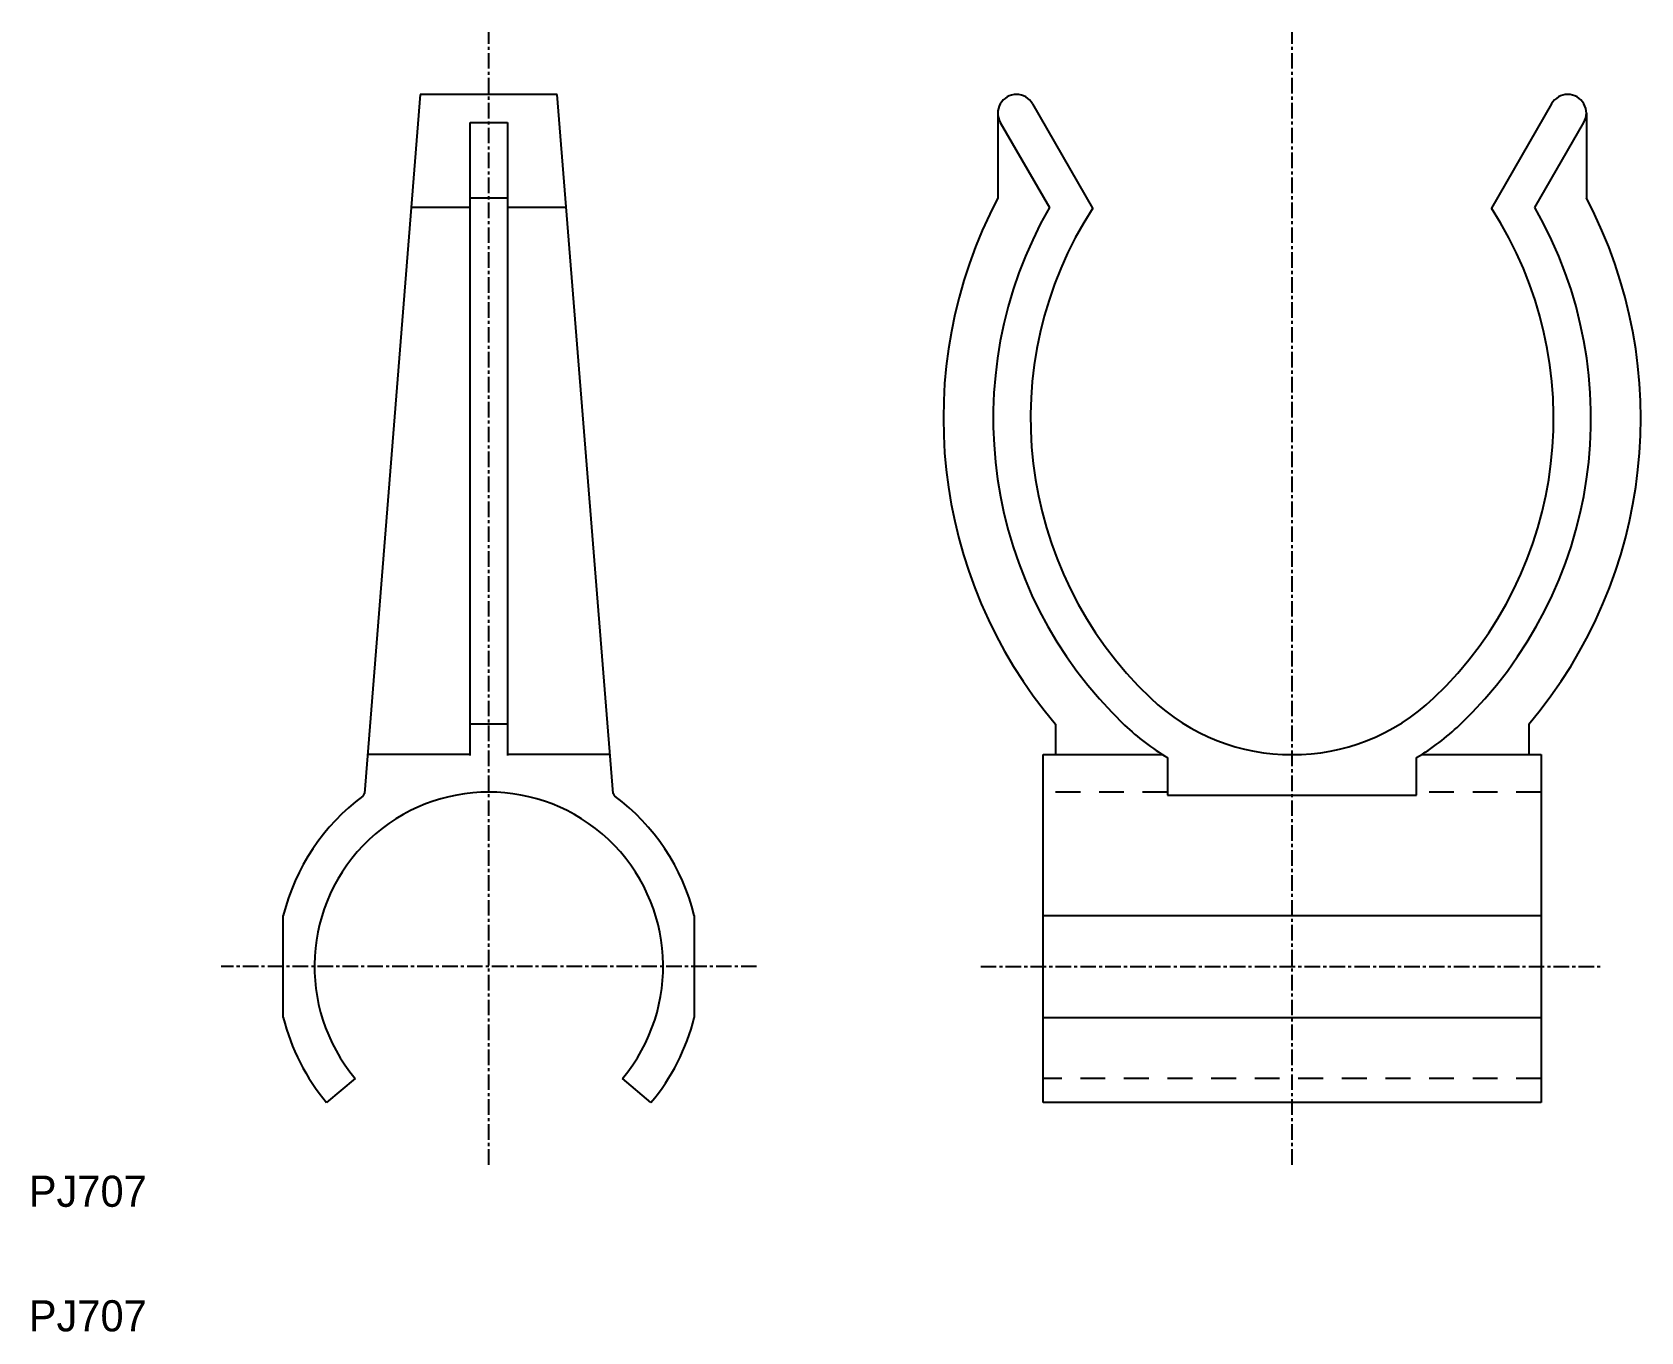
# Model space of a CAD drawing. Extents: x 0 to 129, y 0 to 104.
import ezdxf

# ---------------------------------------------------------------- set-up
doc = ezdxf.new("R2010")
doc.units = 0
doc.linetypes.add('CENTER', pattern=[2, 1.25, -0.25, 0.25, -0.25])
doc.linetypes.add('DASHED', pattern=[3.5, 2, -1.5])
doc.layers.get('0').update_dxf_attribs({"linetype": 'CONTINUOUS'})
doc.layers.add('CENTER', color=1, linetype='CENTER')

msp = doc.modelspace()

# ---------------------------------------------------------------- linework, layer by layer
at = {"color": 7, "linetype": 'CONTINUOUS'}
for p, q in [((31.44, 99.3), (26.95, 43.19)), ((42.44, 99.3), (31.44, 99.3)), ((46.93, 43.19), (42.44, 99.3)), ((85.44, 90.18), (80.61, 98.55)), ((122.27, 98.55), (117.44, 90.18)), ((35.44, 46.24), (35.44, 97.05)), ((35.44, 97.05), (38.44, 97.05)), ((38.44, 97.05), (38.44, 46.24)), ((77.81, 97.8), (77.81, 90.99)), ((78.01, 97.05), (81.95, 90.23)), ((120.93, 90.23), (124.87, 97.05)), ((125.07, 97.8), (125.07, 90.99)), ((38.44, 90.99), (35.44, 90.99)), ((35.44, 90.23), (30.72, 90.23)), ((43.17, 90.23), (38.44, 90.23)), ((38.44, 48.75), (35.44, 48.75)), ((82.44, 48.75), (82.44, 46.3)), ((120.44, 48.75), (120.44, 46.3)), ((35.44, 46.3), (27.2, 46.3)), ((46.68, 46.3), (38.44, 46.3)), ((81.44, 18.38), (81.44, 46.3)), ((81.44, 46.3), (91.05, 46.3)), ((91.44, 46.06), (91.44, 43.05)), ((111.44, 43.05), (111.44, 46.06)), ((111.83, 46.3), (121.44, 46.3)), ((121.44, 46.3), (121.44, 18.38)), ((91.44, 43.05), (111.44, 43.05)), ((20.44, 25.21), (20.44, 33.4)), ((53.44, 33.4), (53.44, 25.21)), ((81.44, 33.4), (121.44, 33.4)), ((81.44, 25.21), (121.44, 25.21)), ((26.22, 20.3), (23.92, 18.38)), ((49.96, 18.38), (47.67, 20.3)), ((121.44, 18.38), (81.44, 18.38))]:
    msp.add_line(p, q, dxfattribs=at)
at = {"color": 3, "linetype": 'DASHED'}
for p, q in [((91.44, 43.3), (81.44, 43.3)), ((121.44, 43.3), (111.44, 43.3)), ((121.44, 20.3), (81.44, 20.3))]:
    msp.add_line(p, q, dxfattribs=at)
at = {"color": 7, "linetype": 'CONTINUOUS'}
for centre, radius, start, end in [((79.31, 97.8), 1.5, 30, 210), ((123.57, 97.8), 1.5, 330, 150), ((111.44, 73.3), 38, 152.2526, 220.2566), ((91.44, 73.3), 38, 319.7434, 27.7474), ((111.44, 73.3), 34, 150.1474, 226.3972), ((111.44, 73.3), 31, 147.0041, 226.3972), ((91.44, 73.3), 31, 313.6028, 32.9959), ((91.44, 73.3), 34, 313.6028, 29.8526), ((101.44, 62.8), 16.5, 226.3972, 313.6028), ((101.44, 62.8), 19.5, 226.3972, 239.1481), ((101.44, 62.8), 19.5, 300.8519, 313.6028), ((36.94, 29.3), 17, 126.4904, 166.0695), ((36.94, 29.3), 14, 320, 220), ((26.65, 43.21), 0.3, 306.4904, 355.4263), ((47.23, 43.21), 0.3, 184.5737, 233.5096), ((36.94, 29.3), 17, 13.9305, 53.5096), ((36.94, 29.3), 17, 193.9305, 220), ((36.94, 29.3), 17, 319.9999, 346.0695)]:
    msp.add_arc(centre, radius, start, end, dxfattribs=at)
at = {"layer": 'CENTER', "color": 1, "linetype": 'CENTER'}
for p, q in [((36.94, 13.38), (36.94, 104.3)), ((101.44, 13.38), (101.44, 104.3)), ((58.44, 29.3), (15.44, 29.3)), ((76.44, 29.3), (126.44, 29.3))]:
    msp.add_line(p, q, dxfattribs=at)

# ---------------------------------------------------------------- texts
at = {"color": 7, "linetype": 'CONTINUOUS'}
for p in [(0, 10), (0, 0)]:
    msp.add_text('PJ707', height=2.5, dxfattribs=at).set_placement(p)

doc.saveas('drawing.dxf')
